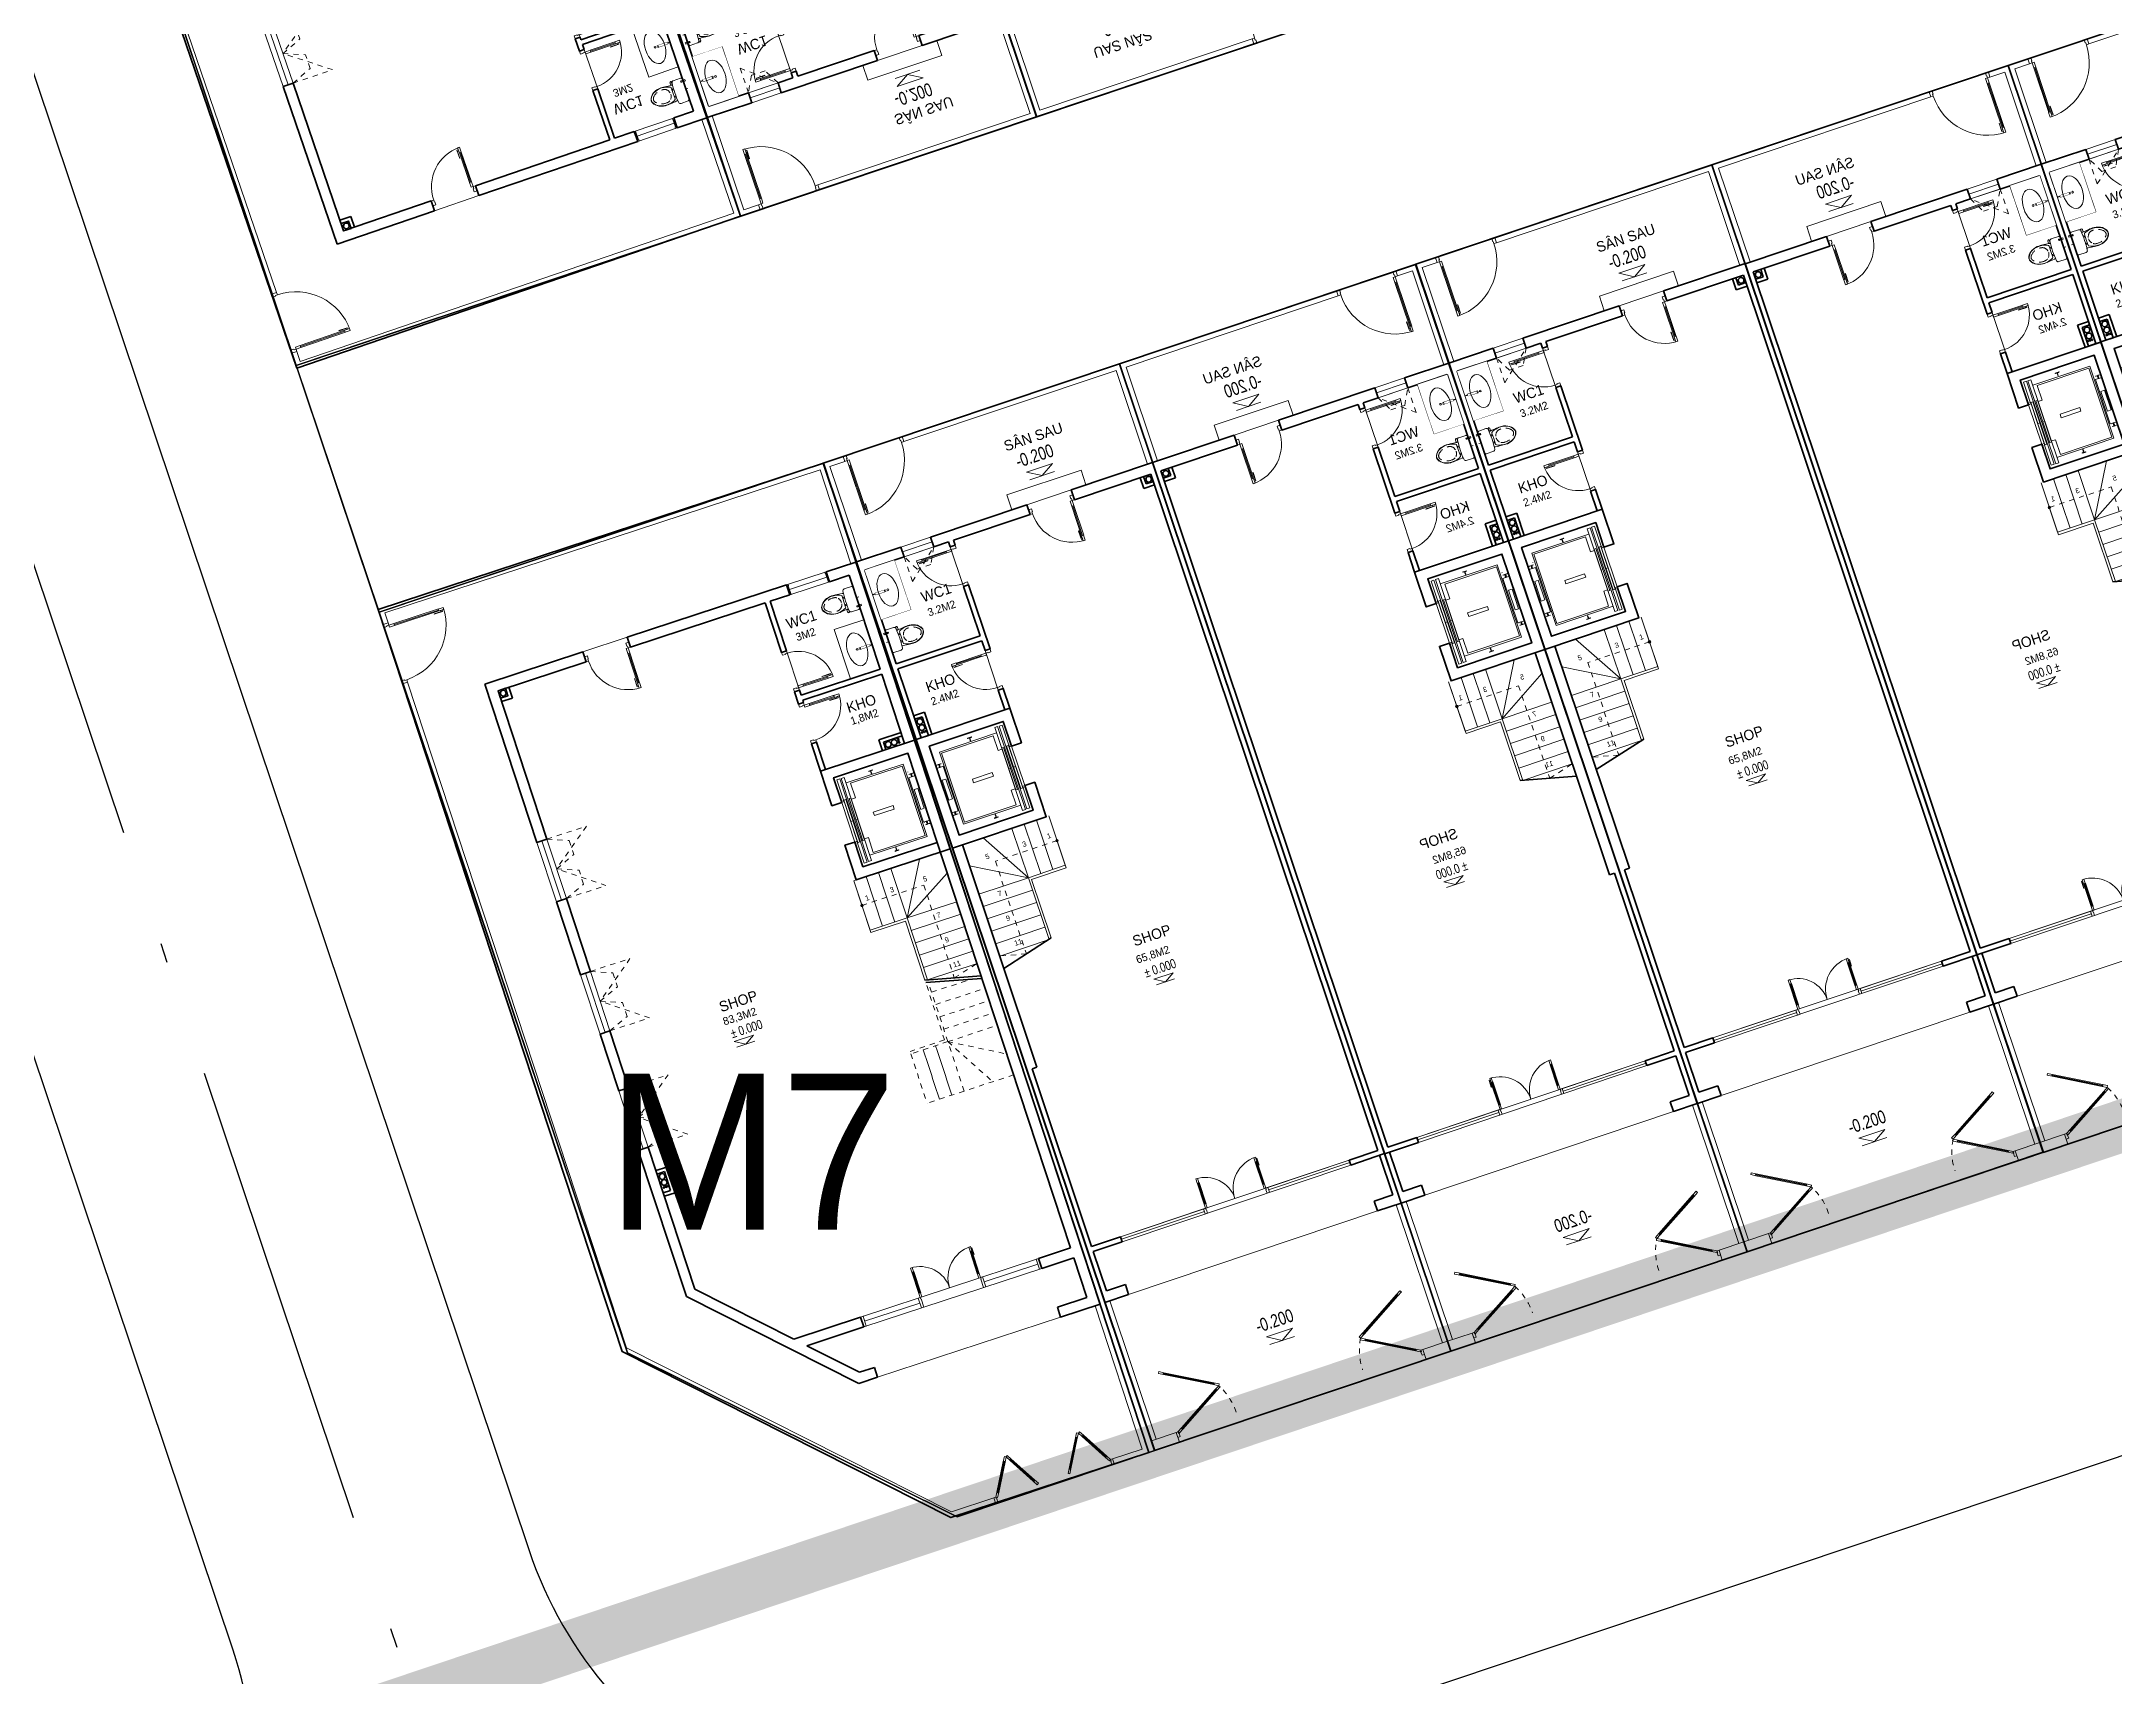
# Model space of a CAD drawing. Header units: metres. Extents: x 551291 to 569219, y 2064429 to 2066248.
# Drawn here: x 552585.28 to 552625.09, y 2065430.88 to 2065462.28 of the extents above; entities that cross this region are included whole.
import ezdxf

# ---------------------------------------------------------------- set-up
doc = ezdxf.new("R2010")
doc.units = ezdxf.units.M
for name, pattern in [('$AUDIT_BAD_LTYPE2', [0]), ('ACAD_ISO10W100', [18.5, 12, -3, 0.5, -3]), ('CENTER', [2, 1.25, -0.25, 0.25, -0.25]), ('HIDDEN', [0.375, 0.25, -0.125]), ('HIDDEN2', [0.1875, 0.125, -0.0625]), ('xref-thap C (mb tang 32-2)$0$HIDDEN', [0.375, 0.25, -0.125])]:
    doc.linetypes.add(name, pattern=pattern)
doc.layers.get('0').update_dxf_attribs({"linetype": 'CONTINUOUS'})
doc.layers.get('DEFPOINTS').update_dxf_attribs({"linetype": 'CONTINUOUS'})
for name, color, linetype in [('-AREA', 2, 'CONTINUOUS'), ('APOLIC', 7, 'CONTINUOUS'), ('ChiaLo', 128, 'CENTER'), ('datOlienke', 42, 'CONTINUOUS'), ('ghi_chu', 7, 'CONTINUOUS'), ('LogDg', 7, 'CONTINUOUS'), ('LoLK', 6, 'CONTINUOUS'), ('RANHGIOI', 2, 'HIDDEN'), ('TEXT25', 2, 'CONTINUOUS'), ('TimDg', 222, 'CONTINUOUS'), ('ViaHeS', 32, 'CONTINUOUS')]:
    doc.layers.add(name, color=color, linetype=linetype)
for name, color, linetype, lineweight in [('-CONCRETE', 1, 'CONTINUOUS', 35), ('-DIM', 9, 'CONTINUOUS', 13), ('-DOOR', 137, 'CONTINUOUS', 9), ('-FURNITURE', 46, 'CONTINUOUS', 9), ('-HATCH', 8, 'CONTINUOUS', 5), ('-KH', 143, 'CONTINUOUS', 13), ('-LINE1', 7, 'CONTINUOUS', 18), ('-LINE2', 252, 'CONTINUOUS', 9), ('-TEXT', 7, 'CONTINUOUS', 15), ('-WALL', 4, 'CONTINUOUS', 35), ('text', 7, 'CONTINUOUS', 25)]:
    doc.layers.add(name, color=color, linetype=linetype, lineweight=lineweight)
doc.styles.add('1', font='arial.ttf')
doc.styles.add('avantH', font='', dxfattribs={"height": 10})
doc.styles.add('SVN_AVO_thuong', font='')
doc.styles.add('T1', font='', dxfattribs={"height": 200})
doc.styles.add('vnavanth', font='', dxfattribs={"width": 0.8})
doc.styles.get('avantH').set_extended_font_data('.VnAvantH')
doc.styles.get('SVN_AVO_thuong').set_extended_font_data('SVN-Avo')
doc.styles.get('T1').set_extended_font_data('VNgeometric Light')
doc.styles.get('vnavanth').set_extended_font_data('.VnAvantH')

# ---------------------------------------------------------------- blocks, each defined once
blk = doc.blocks.new('X-5M-DH-2-CORE$0$A$C75E80C28')
at = {"layer": '-LINE2', "linetype": 'Continuous', "ltscale": 2}
for p, q in [((-731, -149), (731, -149)), ((-731, -1305), (-731, -149)), ((-700, -179), (700, -179)), ((-700, -1225), (-700, -179)), ((-557, -112), (-560, -112)), ((-510, -22), (-510, -51)), ((-507, -22), (-510, -22)), ((-510, -109), (-510, -79)), ((-507, -22), (-507, -51)), ((-507, -109), (-507, -79)), ((-456, -57), (-501, -57)), ((-456, -60), (-501, -60)), ((-456, -70), (-501, -70)), ((-456, -73), (-501, -73)), ((-453, -63), (-453, -67)), ((-450, -63), (-450, -67)), ((450, -63), (450, -67)), ((453, -63), (453, -67)), ((456, -57), (501, -57)), ((456, -60), (501, -60)), ((456, -70), (501, -70)), ((456, -73), (501, -73)), ((457, -112), (460, -112)), ((507, -22), (510, -22)), ((507, -22), (507, -51)), ((507, -109), (507, -79)), ((510, -22), (510, -51)), ((510, -109), (510, -79)), ((700, -1225), (700, -179)), ((731, -1305), (731, -149)), ((840, -1305), (-840, -1305)), ((-840, -1365), (-840, -1305)), ((840, -1365), (-840, -1365)), ((840, -1395), (-840, -1395)), ((-840, -1395), (-840, -1455)), ((-840, -1455), (-435, -1455)), ((-700, -1225), (-400, -1225)), ((-435, -1450), (-435, -1460)), ((-435, -1450), (-400, -1450)), ((-435, -1460), (-425, -1460)), ((-435, -1490), (-435, -1500)), ((-435, -1490), (-425, -1490)), ((-435, -1500), (-400, -1500)), ((-433, -1452), (-433, -1458)), ((-433, -1452), (-402, -1452)), ((-433, -1458), (-425, -1458)), ((-433, -1492), (-433, -1498)), ((-433, -1492), (-425, -1492)), ((-433, -1498), (-402, -1498)), ((430, -1406), (-430, -1406)), ((-430, -1406), (-430, -1446)), ((430, -1446), (-430, -1446)), ((425, -1309), (-425, -1309)), ((-425, -1343), (-425, -1309)), ((425, -1343), (-425, -1343)), ((-425, -1458), (-425, -1460)), ((-425, -1490), (-425, -1492)), ((-402, -1452), (-402, -1498)), ((-400, -1305), (-400, -1225)), ((400, -1450), (-400, -1450)), ((-400, -1450), (-400, -1500)), ((0, -1309), (0, -1343)), ((0, -1406), (0, -1446)), ((700, -1225), (400, -1225)), ((400, -1305), (400, -1225)), ((400, -1450), (400, -1500)), ((435, -1450), (400, -1450)), ((435, -1500), (400, -1500)), ((402, -1452), (402, -1498)), ((433, -1452), (402, -1452)), ((433, -1498), (402, -1498)), ((425, -1343), (425, -1309)), ((433, -1458), (425, -1458)), ((425, -1458), (425, -1460)), ((435, -1460), (425, -1460)), ((425, -1490), (425, -1492)), ((435, -1490), (425, -1490)), ((433, -1492), (425, -1492)), ((430, -1406), (430, -1446)), ((433, -1452), (433, -1458)), ((433, -1492), (433, -1498)), ((435, -1450), (435, -1460)), ((840, -1455), (435, -1455)), ((435, -1490), (435, -1500)), ((840, -1365), (840, -1305)), ((840, -1395), (840, -1455))]:
    blk.add_line(p, q, dxfattribs=at)
for points in [[(-450, 0), (-450, -130), (450, -130), (450, 0)], [(-200, -29), (200, -29), (200, -101), (-200, -101)], [(-36, -584), (36, -584), (36, -984), (-36, -984)]]:
    blk.add_lwpolyline(points, close=True, dxfattribs=at)
for points in [[(-780, -789), (-751, -789, 0.414214), (-750, -788), (-750, -784), (-750, -780, 0.414214), (-751, -779), (-780, -779, -0.256978), (-784, -782), (-798, -782, -0.414214), (-801, -779), (-804, -749, 0.414214), (-807, -746), (-812, -746), (-812, -784), (-812, -821), (-807, -821, 0.414214), (-804, -818), (-801, -789, -0.414214), (-798, -786), (-784, -786, -0.256978), (-780, -789)], [(780, -789), (751, -789, -0.414214), (750, -788), (750, -784), (750, -780, -0.414214), (751, -779), (780, -779, 0.256978), (784, -782), (798, -782, 0.414214), (801, -779), (804, -749, -0.414214), (807, -746), (812, -746), (812, -784), (812, -821), (807, -821, -0.414214), (804, -818), (801, -789, 0.414214), (798, -786), (784, -786, 0.256978), (780, -789)]]:
    blk.add_lwpolyline(points, format="xyb", dxfattribs=at)
for centre, radius, start, end in [((-501, -51), 9.4, 180, 270), ((-501, -79), 9.4, 90, 180), ((-501, -51), 6.2, 180, 270), ((-501, -79), 6.2, 90, 180), ((-456, -63), 6.2, 0, 90), ((-456, -63), 3, 0, 90), ((-456, -67), 6.2, 270, 0), ((-456, -67), 3, 270, 0), ((456, -63), 6.2, 90, 180), ((456, -67), 6.2, 180, 270), ((456, -63), 3, 90, 180), ((456, -67), 3, 180, 270), ((501, -51), 6.2, 270, 0), ((501, -51), 9.4, 270, 0), ((501, -79), 9.4, 0, 90), ((501, -79), 6.2, 0, 90)]:
    blk.add_arc(centre, radius, start, end, dxfattribs=at)
blk = doc.blocks.new('A$C3F71457E')
at = {"layer": '-CONCRETE'}
blk.add_lwpolyline([(0, -100), (0, 400), (-1500, 400), (-1500, -1400), (0, -1400), (0, -900), (200, -900), (200, -1600), (-1700, -1600), (-1700, 600), (200, 600), (200, -100), (0, -100)], dxfattribs=at)
at = {"layer": '-LINE1'}
blk.add_line((0, -900), (0, -100), dxfattribs=at)
at = {"color": 2, "rotation": 90}
blk.add_blockref('X-5M-DH-2-CORE$0$A$C75E80C28', (-1500, -500), dxfattribs=at)
blk = doc.blocks.new('*U1202')
at = {"linetype": '$AUDIT_BAD_LTYPE2'}
for p, q in [((70, 100), (70, 600)), ((90, 600), (90, 100))]:
    blk.add_line(p, q, dxfattribs=at)
for points in [[(50, 600), (90, 600), (90, 700), (50, 700), (50, 600)], [(50, 603), (50, 100)], [(50, 100), (90, 100), (90, 0), (50, 0), (50, 100)]]:
    blk.add_lwpolyline(points)
for points in [[(118, 495), (118, 664), (90, 664), (90, 636), (113, 636), (113, 495)], [(0, 0), (50, 0), (50, -40), (60, -40), (60, -100), (0, -100)], [(800, 0), (750, 0), (750, -40), (740, -40), (740, -100), (800, -100)]]:
    blk.add_lwpolyline(points, close=True)
at = {"linetype": '$AUDIT_BAD_LTYPE2', "ltscale": 0.3}
blk.add_arc((50, 0), 700, 0, 90, dxfattribs=at)
blk = doc.blocks.new('*U1099')
at = {"linetype": '$AUDIT_BAD_LTYPE2'}
for p, q in [((70, 100), (70, 1000)), ((90, 1000), (90, 100))]:
    blk.add_line(p, q, dxfattribs=at)
for points in [[(50, 1000), (90, 1000), (90, 1100), (50, 1100), (50, 1000)], [(50, 1003), (50, 100)], [(50, 100), (90, 100), (90, 0), (50, 0), (50, 100)]]:
    blk.add_lwpolyline(points)
for points in [[(118, 895), (118, 1064), (90, 1064), (90, 1036), (113, 1036), (113, 895)], [(0, 0), (50, 0), (50, -40), (60, -40), (60, -100), (0, -100)], [(1200, 0), (1150, 0), (1150, -40), (1140, -40), (1140, -100), (1200, -100)]]:
    blk.add_lwpolyline(points, close=True)
at = {"linetype": '$AUDIT_BAD_LTYPE2', "ltscale": 0.3}
blk.add_arc((50, 0), 1100, 0, 90, dxfattribs=at)
blk = doc.blocks.new('*U1100')
for points in [[(22, 564), (22, 734), (50, 734), (50, 706), (27, 706), (27, 564)], [(0, 0), (50, 0), (50, -40), (60, -40), (60, -123), (0, -123)], [(1599, 0), (1549, 0), (1549, -40), (1539, -40), (1539, -123), (1599, -123)]]:
    blk.add_lwpolyline(points, close=True)
for points in [[(50, 670), (90, 670), (90, 770), (50, 770), (50, 670)], [(50, 673), (50, 100)], [(1549, 629), (1509, 629), (1509, 729), (1549, 729), (1549, 629)], [(1549, 632), (1549, 100)], [(50, 100), (90, 100), (90, 0), (50, 0), (50, 100)], [(1549, 100), (1509, 100), (1509, 0), (1549, 0), (1549, 100)]]:
    blk.add_lwpolyline(points)
at = {"ltscale": 0.3}
for points in [[(820, 0, 0.414214), (50, 770, 0.414214)], [(820, 0, -0.414214), (1549, 729, -0.414214)]]:
    blk.add_lwpolyline(points, format="xyb", dxfattribs=at)
at = {"layer": 'APOLIC', "linetype": '$AUDIT_BAD_LTYPE2'}
for p, q in [((70, 100), (70, 670)), ((90, 670), (90, 100)), ((1509, 629), (1509, 100)), ((1529, 100), (1529, 629))]:
    blk.add_line(p, q, dxfattribs=at)
blk = doc.blocks.new('*U1101')
at = {"linetype": '$AUDIT_BAD_LTYPE2'}
for p, q in [((70, 100), (70, 700)), ((90, 700), (90, 100))]:
    blk.add_line(p, q, dxfattribs=at)
for points in [[(50, 700), (90, 700), (90, 800), (50, 800), (50, 700)], [(50, 703), (50, 100)], [(50, 100), (90, 100), (90, 0), (50, 0), (50, 100)]]:
    blk.add_lwpolyline(points)
for points in [[(118, 595), (118, 764), (90, 764), (90, 736), (113, 736), (113, 595)], [(0, 0), (50, 0), (50, -40), (60, -40), (60, -100), (0, -100)], [(900, 0), (850, 0), (850, -40), (840, -40), (840, -100), (900, -100)]]:
    blk.add_lwpolyline(points, close=True)
at = {"linetype": '$AUDIT_BAD_LTYPE2', "ltscale": 0.3}
blk.add_arc((50, 0), 800, 0, 90, dxfattribs=at)
blk = doc.blocks.new('A$C18091ED7')
for p, q in [((-83, -267), (-83, -300)), ((-83, -278), (-83, -288)), ((-61, -290), (-83, -290)), ((-63, -265), (-81, -265)), ((-61, -267), (-61, -300)), ((0, -42), (0, 0)), ((61, -267), (61, -300)), ((61, -290), (83, -290)), ((63, -265), (81, -265)), ((83, -267), (83, -300)), ((83, -278), (83, -288)), ((146, -27), (179, -27)), ((146, -27), (146, -30)), ((146, -30), (166, -30)), ((153, -37), (146, -30)), ((152, 0), (152, -27)), ((152, 0), (179, 0)), ((153, -37), (166, -37)), ((153, -40), (153, -37)), ((153, -40), (178, -40)), ((153, -40), (178, -40)), ((153, -40), (153, -42)), ((165, -262), (165, -290)), ((185, -30), (166, -30)), ((178, -37), (166, -37)), ((168, -260), (228, -260)), ((168, -292), (207, -292)), ((185, -30), (178, -37)), ((178, -37), (178, -40)), ((178, -40), (178, -42)), ((179, 0), (179, -27)), ((179, -27), (185, -27)), ((185, -27), (185, -30)), ((231, -274), (231, -262))]:
    blk.add_line(p, q)
for points in [[(230, -219, -0.137407), (225, -235), (222, -241, -0.236081), (198, -255, -0.051961), (-198, -255, -0.236081), (-222, -241), (-225, -235, -0.137407), (-230, -219), (-230, -72, -0.198912), (-226, -63), (-209, -46, -0.198912), (-200, -42), (0, -42), (200, -42, -0.198912), (209, -46), (226, -63, -0.198912), (230, -72)], [(144, -619, -0.212405), (26, -734, -0.027685), (-1, -739, -0.022279), (-26, -734, -0.212405), (-144, -619, -0.142796), (-167, -428, -0.093005), (-128, -309, -0.256439), (-111, -300), (0, -300), (111, -300, -0.256439), (128, -309, -0.093005), (167, -428, -0.142796)]]:
    blk.add_lwpolyline(points, format="xyb", close=True)
at = {"linetype": 'xref-thap C (mb tang 32-2)$0$HIDDEN', "ltscale": 100}
blk.add_lwpolyline([(61, -669, -0.199031), (0, -699, -0.199031), (-61, -669, -0.218924), (-132, -478, -0.153791), (-112, -404, -0.236701), (0, -348, -0.236701), (112, -404, -0.153791), (132, -478, -0.218924)], format="xyb", close=True, dxfattribs=at)
blk.add_circle((166, -78), 13.9)
for centre, radius, start, end in [((-81, -267), 1.98, 90, 180), ((-63, -267), 1.98, 0, 90), ((63, -267), 1.98, 90, 180), ((81, -267), 1.98, 0, 90), ((168, -262), 2.47, 90, 180), ((168, -290), 2.47, 180, 270), ((207, -277), 15.5, 270, 306.4659), ((168, -225), 80.1, 306.4659, 320.3123), ((228, -274), 2.47, 320.3123, 0)]:
    blk.add_arc(centre, radius, start, end)
for points in [[(-156, -259), (-157, -267), (-164, -328), (-169, -385), (-184, -528), (-136, -679), (-50, -735), (-20, -741), (0, -744)], [(156, -259), (157, -267), (164, -328), (169, -385), (184, -528), (136, -679), (50, -735), (20, -741), (0, -744)]]:
    blk.add_open_spline(points, degree=3, knots=[130.613938, 130.613938, 130.613938, 130.613938, 152.852109, 311.129351, 417.703951, 561.383393, 697.692632, 710.812262, 710.812262, 710.812262, 710.812262])
blk = doc.blocks.new('Sink_Cicle')
blk.add_lwpolyline([(17, -50), (-17, -50), (-18, -252), (17, -252)], close=True)
blk.add_circle((0, -300), 17.5)
at = {"layer": 'DEFPOINTS'}
blk.add_line((0, -100), (0, 0), dxfattribs=at)
blk.add_wipeout([(17, -50), (-17, -50), (-18, -252), (17, -252)])
at = {"layer": '-FURNITURE', "linetype": 'Continuous'}
blk.add_ellipse((0, -300), major_axis=(-325, 0), ratio=0.584615, dxfattribs=at)
blk.add_line((-18, -237), (17, -237))
blk = doc.blocks.new('*U1102')
at = {"ltscale": 300}
blk.add_lwpolyline([(0, 0), (1000, 0), (1000, -600), (0, -600)], close=True, dxfattribs=at)
blk.add_wipeout([(0, 0), (1000, 0), (1000, -600), (0, -600)], dxfattribs=at)
blk.add_blockref('Sink_Cicle', (500, 0), dxfattribs=at)
blk = doc.blocks.new('Mau M4SH')
at = {"layer": '-HATCH'}
h = blk.add_hatch(color=252, dxfattribs=at)
h.dxf.hatch_style = 1
edge = h.paths.add_edge_path()
edge.add_arc((-3571, 8500), 24.6, 0, 360)
at = {"layer": '-CONCRETE'}
for centre, radius in [((305, 14520, 0), 55), ((-5341, 11505, 0), 55), ((-5341, 11384, 0), 55), ((-5371, 11294, 0), 13), ((-5330, 11294, 0), 13), ((-5291, 11294, 0), 13)]:
    blk.add_circle(centre, radius, dxfattribs=at)
at = {"layer": '-DIM'}
for p, q in [((-1170, 14800), (-2070, 14800)), ((-4021, 14600), (-5420, 14600))]:
    blk.add_line(p, q, dxfattribs=at)
at = {"layer": '-DOOR'}
for p, q in [((-4021, 14700), (-4621, 14700)), ((-3720, 11600), (-3720, 12400)), ((-4835, 900), (-3153, 900)), ((-3153, 850), (-4835, 850)), ((-1853, 900), (-205, 900)), ((-1853, 850), (-205, 850))]:
    blk.add_line(p, q, dxfattribs=at)
blk.add_lwpolyline([(-4021, 14600), (-4621, 14600), (-4621, 14800), (-4021, 14800)], close=True, dxfattribs=at)
for points in [[(-3720, 14500), (-3721, 13700)], [(-3080, 900), (-4835, 900), (-4835, 800), (-205, 800), (-205, 900), (-1926, 900)]]:
    blk.add_lwpolyline(points, dxfattribs=at)
at = {"layer": '-HATCH'}
blk.add_line((-4835, 900), (-205, 900), dxfattribs=at)
at = {"layer": '-KH'}
for p, q in [((-1860, 15236), (-1363, 15236)), ((-2641, 5268), (-2273, 5268)), ((-2775, -1975), (-2278, -1975))]:
    blk.add_line(p, q, dxfattribs=at)
at = {"layer": '-KH', "linetype": 'HIDDEN2', "ltscale": 5}
blk.add_line((-4820, 6625), (-5320, 6750), dxfattribs=at)
at = {"layer": '-KH'}
for points in [[(-1348, 15395), (-1875, 15395), (-1611, 15236)], [(-2262, 5386), (-2653, 5386), (-2457, 5268)], [(-2263, -1816), (-2790, -1816), (-2526, -1975)]]:
    blk.add_lwpolyline(points, close=True, dxfattribs=at)
at = {"layer": '-KH', "linetype": 'HIDDEN2', "ltscale": 5}
blk.add_lwpolyline([(-3571, 8500), (-4820, 8500), (-4820, 6625)], dxfattribs=at)
at = {"layer": '-KH'}
blk.add_circle((-3571, 8500), 24.6, dxfattribs=at)
for points in [[(-1611, 15236), (-1611, 15395), (-1348, 15395), (-1611, 15236)], [(-2457, 5268), (-2457, 5386), (-2262, 5386), (-2457, 5268)], [(-2526, -1975), (-2526, -1816), (-2263, -1816), (-2526, -1975)]]:
    blk.add_solid(points, dxfattribs=at)
at = {"layer": '-LINE1', "lineweight": 18}
for p, q in [((-5120, 16800), (-5120, 16700)), ((-3920, 16700), (-3920, 16800)), ((-5120, 16700), (-5420, 16700)), ((380, 16700), (-3920, 16700)), ((-4320, 8000), (-5320, 8000)), ((-4320, 7750), (-5320, 7750)), ((-4320, 7500), (-5320, 7500)), ((-4320, 7250), (-5320, 7250)), ((-4320, 7000), (-5320, 7000)), ((-4320, 6750), (-5320, 6750)), ((-5421, -3000), (-5421, -200)), ((380, -3000), (380, -200)), ((-5020, -3100), (-5020, -3000))]:
    blk.add_line(p, q, dxfattribs=at)
at = {"layer": '-LINE1'}
for p, q in [((-5420, 14800), (-5420, 16700)), ((380, 16700), (378, 14800)), ((-4320, 8000), (-4898, 9000)), ((-4320, 9000), (-4320, 8000)), ((-4070, 8000), (-4070, 9000)), ((-4070, 9000), (-4070, 8000)), ((-3821, 8000), (-3821, 9000)), ((-3821, 9000), (-3821, 8000)), ((-3571, 8000), (-3571, 9000)), ((-3571, 9000), (-3571, 7950)), ((-4320, 8000), (-5320, 8578)), ((-4320, 6750), (-4320, 8000)), ((-4320, 8000), (-3571, 8000)), ((-4270, 7950), (-4270, 6763)), ((-4270, 7950), (-3571, 7950)), ((-5040, -200), (0, -200))]:
    blk.add_line(p, q, dxfattribs=at)
blk.add_lwpolyline([(-2370, 14800), (-2370, 15100), (-870, 15100), (-870, 14800)], dxfattribs=at)
at = {"layer": '-LINE1', "lineweight": 18}
for points in [[(-5520, -3200), (-5020, -3200), (-5020, -3000), (-5520, -3000)], [(-20, -3200), (480, -3200), (480, -3000), (-20, -3000)]]:
    blk.add_lwpolyline(points, close=True, dxfattribs=at)
at = {"layer": '-LINE2', "linetype": 'HIDDEN2', "ltscale": 10}
for points in [[(-4621, 14600), (-4621, 14100), (-4021, 14600)], [(-4021, 14600), (-4181, 14300), (-4460, 14300), (-4621, 14600)]]:
    blk.add_lwpolyline(points, dxfattribs=at)
at = {"layer": '-WALL'}
for p, q in [((-5520, 11200), (-5520, 14800)), ((-5520, 14800), (-4621, 14800)), ((-4621, 14800), (-4621, 14600)), ((-4021, 14600), (-4021, 14800)), ((-4021, 14800), (-2070, 14800)), ((-2070, 14800), (-2070, 14600)), ((-1170, 14800), (480, 14800)), ((-1170, 14600), (-1170, 14800)), ((480, 14800), (480, 800)), ((-4621, 14600), (-5420, 14600)), ((-5420, 14600), (-5420, 12700)), ((-3721, 14600), (-4021, 14600)), ((-3721, 14500), (-3721, 14600)), ((-3620, 14500), (-3721, 14500)), ((-3620, 14600), (-3620, 14500)), ((-2070, 14600), (-3620, 14600)), ((379, 14600), (-1170, 14600)), ((159, 14380), (159, 14600)), ((159, 14380), (379, 14380)), ((229, 14450), (229, 14600)), ((229, 14450), (379, 14450)), ((379, 900), (379, 14600)), ((-3721, 12700), (-3721, 13700)), ((-3721, 13700), (-3620, 13700)), ((-3620, 13700), (-3620, 12400)), ((-5420, 12700), (-3721, 12700)), ((-3721, 12600), (-5420, 12600)), ((-5420, 12600), (-5420, 11200)), ((-3721, 12400), (-3721, 12600)), ((-3620, 12400), (-3721, 12400)), ((-5200, 11650), (-5420, 11650)), ((-5270, 11580), (-5420, 11580)), ((-5270, 11580), (-5270, 11200)), ((-5200, 11650), (-5200, 11200)), ((-5420, 11200), (-5520, 11200)), ((-5270, 11200), (-5420, 11200)), ((-5520, 9000), (-5520, 800)), ((-5320, 4500), (-5320, 9000)), ((-5320, 6500), (-4270, 6763)), ((-5420, 900), (-5420, 4500)), ((-5320, 4500), (-5420, 4500)), ((-5520, 800), (-5520, -200)), ((-5421, 800), (-4835, 800)), ((-5421, 0), (-5421, 800)), ((-4835, 900), (-5420, 900)), ((-4835, 800), (-4835, 900)), ((-205, 800), (-205, 900)), ((-205, 800), (-205, 900)), ((-205, 900), (379, 900)), ((480, 800), (-205, 800)), ((480, 800), (380, 800)), ((380, 800), (380, 0)), ((480, -200), (480, 800)), ((-5040, 0), (-5421, 0)), ((-5040, 0), (-5040, -200)), ((0, 0), (380, 0)), ((-5040, -200), (-5520, -200)), ((0, -200), (0, 0)), ((0, -200), (480, -200))]:
    blk.add_line(p, q, dxfattribs=at)
for points in [[(-5520, 16800), (480, 16800), (480, -3200), (-5520, -3200)], [(-3721, 11600), (-3620, 11600), (-3620, 11200), (-3721, 11200)]]:
    blk.add_lwpolyline(points, close=True, dxfattribs=at)
at = {"ltscale": 100}
for p, q in [((-4045, -2360), (-4894, -1870)), ((-4876, -1839), (-4027, -2329)), ((-164, -1839), (-1013, -2329)), ((-996, -2360), (-147, -1870)), ((-4045, -2460), (-4894, -2950)), ((-4876, -2980), (-4027, -2490)), ((-164, -2980), (-1013, -2490)), ((-996, -2460), (-147, -2950))]:
    blk.add_line(p, q, dxfattribs=at)
for points in [[(-4882, -1850), (-4891, -1845), (-4896, -1854), (-4887, -1859), (-4894, -1870), (-4980, -1820), (-4963, -1789), (-4876, -1839)], [(-158, -1850), (-149, -1845), (-144, -1854), (-153, -1859), (-147, -1870), (-60, -1820), (-78, -1789), (-164, -1839)], [(-3958, -2410), (-4045, -2360), (-4039, -2349), (-4030, -2354), (-4025, -2345), (-4034, -2340), (-4027, -2329), (-3941, -2379)], [(-1082, -2410), (-996, -2360), (-1002, -2349), (-1010, -2354), (-1015, -2345), (-1007, -2340), (-1013, -2329), (-1100, -2379)], [(-3958, -2410), (-4045, -2460), (-4039, -2471), (-4030, -2466), (-4025, -2474), (-4034, -2479), (-4027, -2490), (-3941, -2440)], [(-1082, -2410), (-996, -2460), (-1002, -2471), (-1010, -2466), (-1015, -2474), (-1007, -2479), (-1013, -2490), (-1100, -2440)], [(-4970, -3035), (-4980, -3035), (-4980, -3000), (-5020, -3000), (-5020, -3100), (-4970, -3100)], [(-4882, -2969), (-4891, -2974), (-4896, -2966), (-4887, -2961), (-4894, -2950), (-4980, -3000), (-4963, -3030), (-4876, -2980)], [(-158, -2969), (-149, -2974), (-144, -2966), (-153, -2961), (-147, -2950), (-60, -3000), (-78, -3030), (-164, -2980)], [(-70, -3035), (-60, -3035), (-60, -3000), (-20, -3000), (-20, -3100), (-70, -3100)]]:
    blk.add_lwpolyline(points, close=True, dxfattribs=at)
at = {"color": 8, "ltscale": 100}
for points in [[(-4025, -2345), (-4030, -2354), (-4896, -1854), (-4891, -1845)], [(-1015, -2345), (-1010, -2354), (-144, -1854), (-149, -1845)], [(-4025, -2474), (-4030, -2466), (-4896, -2966), (-4891, -2974)], [(-1015, -2474), (-1010, -2466), (-144, -2966), (-149, -2974)]]:
    blk.add_lwpolyline(points, close=True, dxfattribs=at)
at = {"color": 8, "linetype": 'HIDDEN', "ltscale": 10}
for centre, start, end in [((-4980, -3000), 0, 30), ((-60, -3000), 150, 180)]:
    blk.add_arc(centre, 1180, start, end, dxfattribs=at)
blk.add_arc((-4478, -2710), 580, 210, 213.4596)
at = {"layer": 'text'}
for p, q in [((-5520, 10000), (-5521, 10000)), ((-5520, 9900), (-5521, 9900))]:
    blk.add_line(p, q, dxfattribs=at)
at = {"layer": '-DOOR', "xscale": -1}
for name, p, rotation in [('*U1099', (-5120, 16700), 180), ('*U1202', (-3720, 14500), 89.99999998995061), ('*U1202', (-3720, 12400), 89.99999998995061)]:
    blk.add_blockref(name, p, dxfattribs=dict(at, rotation=rotation))
at = {"layer": '-DOOR', "rotation": 180}
blk.add_blockref('*U1101', (-1170, 14600), dxfattribs=at)
at = {"layer": '-DOOR', "xscale": -0.8130081300813009, "yscale": 0.8130081300813009, "zscale": 0.8130081300813009}
blk.add_blockref('*U1100', (-1853, 900), dxfattribs=at)
at = {"layer": '-FURNITURE', "rotation": 90.00000000000001}
blk.add_blockref('A$C18091ED7', (-5463, 13150), dxfattribs=at)
at = {"layer": '-WALL', "xscale": -1, "rotation": 180}
blk.add_blockref('A$C3F71457E', (-3820, 9600), dxfattribs=at)
at = {"layer": '-TEXT', "style": '1', "width": 0.75}
for s, height, p in [('-0.200', 250, (-2001, 15518)), ('%%P 0.000', 180, (-2787, 5461)), ('-0.200', 250, (-2916, -1693))]:
    blk.add_text(s, height=height, dxfattribs=at).set_placement(p)
at = {"layer": '-TEXT', "style": 'T1'}
for s, p in [('5', (-4975, 8588)), ('3', (-4225, 8588)), ('1', (-3726, 8588)), ('7', (-4975, 7838)), ('9', (-4975, 7338)), ('11', (-4975, 6838))]:
    blk.add_text(s, height=100, rotation=360, dxfattribs=at).set_placement(p)
at = {"layer": 'TEXT25'}
for s, height, style, p in [('SÂN SAU', 200, 'SVN_AVO_thuong', (-2123, 15896)), ('WC1', 200, 'SVN_AVO_thuong', (-4554, 13653)), ('3.2M2', 150, 'T1', (-4531, 13362)), ('KHO', 200, 'SVN_AVO_thuong', (-5019, 11985)), ('2.4M2', 150, 'T1', (-5017, 11720)), ('SHOP', 200, 'SVN_AVO_thuong', (-2805, 6098)), ('65,8M2', 150, 'T1', (-2858, 5768))]:
    blk.add_text(s, height=height, rotation=360, dxfattribs=dict(at, style=style)).set_placement(p)
at = {"layer": '-FURNITURE', "extrusion": (0, 0, -1), "xscale": -1, "zscale": -1, "rotation": 270}
blk.add_blockref('*U1102', (5420, 13600), dxfattribs=at)
blk = doc.blocks.new('C2')
at = {"layer": '-LINE1', "lineweight": 18}
blk.add_line((191910, -38809), (191841, -38737), dxfattribs=at)
at = {"ltscale": 100}
for p, q in [((191847, -38612), (191705, -38029)), ((191739, -38021), (191881, -38604)), ((191812, -37952), (192387, -38121)), ((192397, -38087), (191821, -37918))]:
    blk.add_line(p, q, dxfattribs=at)
for points in [[(191716, -37924), (191739, -38021), (191727, -38024), (191725, -38014), (191715, -38016), (191717, -38026), (191705, -38029), (191682, -37932)], [(191716, -37924), (191812, -37952), (191815, -37940), (191805, -37937), (191808, -37927), (191818, -37930), (191821, -37918), (191725, -37890)], [(192394, -38099), (192403, -38102), (192400, -38111), (192391, -38109), (192387, -38121), (192483, -38149), (192493, -38115), (192397, -38087)], [(191859, -38609), (191861, -38619), (191871, -38616), (191869, -38607), (191881, -38604), (191904, -38701), (191870, -38709), (191847, -38612)], [(191902, -38728), (191895, -38735), (191870, -38709), (191841, -38737), (191910, -38809), (191947, -38775)]]:
    blk.add_lwpolyline(points, close=True, dxfattribs=at)
at = {"color": 8, "ltscale": 100}
for points in [[(191715, -38016), (191725, -38014), (191871, -38616), (191861, -38619)], [(191808, -37927), (191805, -37937), (192400, -38111), (192403, -38102)]]:
    blk.add_lwpolyline(points, close=True, dxfattribs=at)
blk = doc.blocks.new('*U1106')
at = {"ltscale": 10}
for p, q in [((0, 1600), (0, 0)), ((200, 1555), (200, 45)), ((400, 1555), (400, 0)), ((400, 0), (0, 0))]:
    blk.add_line(p, q, dxfattribs=at)
for points in [[(400, 1600), (400, 1555), (50, 1555), (50, 1540), (0, 1540), (0, 1600)], [(400, 0), (400, 45), (50, 45), (50, 60), (0, 60), (0, 0)]]:
    blk.add_lwpolyline(points, close=True, dxfattribs=at)
blk = doc.blocks.new('*U1109')
for points in [[(22, 564), (22, 734), (50, 734), (50, 706), (27, 706), (27, 564)], [(0, 0), (50, 0), (50, -40), (60, -40), (60, -246), (0, -246)], [(1599, 0), (1549, 0), (1549, -40), (1539, -40), (1539, -246), (1599, -246)]]:
    blk.add_lwpolyline(points, close=True)
for points in [[(50, 670), (90, 670), (90, 770), (50, 770), (50, 670)], [(50, 673), (50, 100)], [(1549, 629), (1509, 629), (1509, 729), (1549, 729), (1549, 629)], [(1549, 632), (1549, 100)], [(50, 100), (90, 100), (90, 0), (50, 0), (50, 100)], [(1549, 100), (1509, 100), (1509, 0), (1549, 0), (1549, 100)]]:
    blk.add_lwpolyline(points)
at = {"ltscale": 0.3}
for points in [[(820, 0, 0.414214), (50, 770, 0.414214)], [(820, 0, -0.414214), (1549, 729, -0.414214)]]:
    blk.add_lwpolyline(points, format="xyb", dxfattribs=at)
at = {"layer": 'APOLIC', "linetype": '$AUDIT_BAD_LTYPE2'}
for p, q in [((70, 100), (70, 670)), ((90, 670), (90, 100)), ((1509, 629), (1509, 100)), ((1529, 100), (1529, 629))]:
    blk.add_line(p, q, dxfattribs=at)
blk = doc.blocks.new('MAU M7SH')
at = {"layer": '-HATCH'}
h = blk.add_hatch(color=252, dxfattribs=at)
h.dxf.hatch_style = 1
edge = h.paths.add_edge_path()
edge.add_arc((-1153, 8500), 24.6, 0, 360)
at = {"layer": '-CONCRETE'}
for centre, radius in [((-6424, 14525, 0), 55), ((292, 11280, 0), 55), ((412, 11280, 0), 55), ((503, 11329, 0), 13), ((503, 11291, 0), 13), ((503, 11249, 0), 13), ((-6424, 4755, 0), 55), ((-6424, 4634, 0), 55), ((-6455, 4544, 0), 13), ((-6413, 4544, 0), 13), ((-6375, 4544, 0), 13)]:
    blk.add_circle(centre, radius, dxfattribs=at)
at = {"layer": '-DIM'}
for p, q in [((-8104, 16500), (-8204, 16500)), ((-8104, 15300), (-8204, 15300)), ((-6504, 10400), (-6504, 11600)), ((-6504, 7725), (-6504, 8925)), ((-6504, 5375), (-6504, 6575)), ((-2304, -3100), (-2304, -3200)), ((96, -3100), (96, -3200))]:
    blk.add_line(p, q, dxfattribs=at)
at = {"layer": '-DOOR'}
for p, q in [((-6704, 11600), (-6704, 10400)), ((-6604, 11600), (-6604, 10400)), ((-6504, 11600), (-6504, 10400)), ((-6704, 8925), (-6704, 7725)), ((-6604, 8925), (-6604, 7725)), ((-6504, 8925), (-6504, 7725)), ((-6704, 6575), (-6704, 5375)), ((-6604, 6575), (-6604, 5375)), ((-6504, 6575), (-6504, 5375)), ((-3650, 1000), (-50, 1000)), ((-3650, 800), (-50, 800)), ((-3600, 900), (-2483, 900)), ((-1183, 900), (-100, 900))]:
    blk.add_line(p, q, dxfattribs=at)
for points in [[(-3600, 800), (-3650, 800), (-3650, 1000), (-3600, 1000)], [(-100, 800), (-50, 800), (-50, 1000), (-100, 1000)]]:
    blk.add_lwpolyline(points, close=True, dxfattribs=at)
at = {"layer": '-FURNITURE'}
blk.add_lwpolyline([(-4, 13700), (596, 13700), (596, 12700), (-4, 12700)], close=True, dxfattribs=at)
at = {"layer": '-HATCH'}
for p, q in [((-4726, 14800), (-3826, 14800)), ((-1004, 12800), (-1004, 13600))]:
    blk.add_line(p, q, dxfattribs=at)
at = {"layer": '-KH'}
blk.add_line((-4289, 6666), (-3921, 6666), dxfattribs=at)
at = {"layer": '-KH', "linetype": 'HIDDEN2', "ltscale": 5}
blk.add_line((96, 6625), (596, 6750), dxfattribs=at)
blk.add_lwpolyline([(-1153, 8500), (96, 8500), (96, 6625)], dxfattribs=at)
at = {"layer": '-KH'}
blk.add_lwpolyline([(-3910, 6784), (-4300, 6784), (-4105, 6666)], close=True, dxfattribs=at)
blk.add_circle((-1153, 8500), 24.6, dxfattribs=at)
blk.add_solid([(-4105, 6666), (-4105, 6784), (-3910, 6784), (-4105, 6666)], dxfattribs=at)
at = {"layer": '-LINE1'}
for p, q in [((-1153, 8000), (-1153, 9000)), ((-1153, 9000), (-1153, 7950)), ((-1104, 9000), (-1153, 9000)), ((-903, 8000), (-903, 9000)), ((-903, 9000), (-903, 8000)), ((-653, 8000), (-653, 9000)), ((-653, 9000), (-653, 8000)), ((-404, 9000), (-404, 8000)), ((-404, 8000), (174, 9000)), ((-404, 8000), (596, 8577)), ((-404, 8000), (-1153, 8000)), ((-404, 6750), (-404, 8000)), ((-454, 7950), (-1153, 7950)), ((-454, 6762), (-454, 7950))]:
    blk.add_line(p, q, dxfattribs=at)
at = {"layer": '-LINE1', "lineweight": 18}
for p, q in [((-404, 8000), (596, 8000)), ((-404, 7750), (596, 7750)), ((-404, 7500), (596, 7500)), ((-404, 7250), (596, 7250)), ((-404, 7000), (596, 7000)), ((-404, 6750), (596, 6750)), ((596, 6500), (596, 6500))]:
    blk.add_line(p, q, dxfattribs=at)
at = {"layer": '-LINE1', "linetype": 'Continuous', "ltscale": 10}
blk.add_lwpolyline([(796, 16800), (-8204, 16800), (-8204, 1800), (-3204, -3200), (796, -3200)], close=True, dxfattribs=at)
for points in [[(696, 14800), (696, 16700), (-8104, 16700), (-8104, 16500)], [(-8104, 15300), (-8104, 1841), (-3162, -3100), (-2304, -3100)], [(96, -3100), (696, -3100), (696, -200)]]:
    blk.add_lwpolyline(points, dxfattribs=at)
at = {"layer": '-LINE2', "linetype": 'HIDDEN2', "ltscale": 10}
for p, q in [((-6504, 11600), (-5704, 11600)), ((-6504, 11600), (-6104, 11439)), ((-5704, 11600), (-6503, 11000)), ((-6503, 11000), (-6103, 11160)), ((-6104, 11439), (-6103, 11160)), ((-5704, 10400), (-6503, 11000)), ((-6503, 11000), (-6103, 10839)), ((-6104, 10560), (-6103, 10839)), ((-6504, 10400), (-6104, 10560)), ((-6504, 10400), (-5704, 10400)), ((-6504, 8925), (-5704, 8925)), ((-6504, 8925), (-6104, 8765)), ((-5704, 8925), (-6503, 8325)), ((-6104, 8765), (-6103, 8485)), ((-6503, 8325), (-6103, 8485)), ((-5704, 7725), (-6503, 8325)), ((-6503, 8325), (-6103, 8165)), ((-6104, 7885), (-6103, 8165)), ((-6504, 7725), (-6104, 7885)), ((-6504, 7725), (-5704, 7725)), ((-6504, 6575), (-5704, 6575)), ((-6504, 6575), (-6104, 6415)), ((-5704, 6575), (-6503, 5975)), ((-6104, 6415), (-6103, 6135)), ((-6503, 5975), (-6103, 6135)), ((-5704, 5375), (-6503, 5975)), ((-6503, 5975), (-6103, 5815)), ((-6104, 5535), (-6103, 5815)), ((-6504, 5375), (-6104, 5535)), ((-6504, 5375), (-5704, 5375))]:
    blk.add_line(p, q, dxfattribs=at)
at = {"layer": '-LINE2', "linetype": 'HIDDEN'}
for p, q in [((-454, 5550), (-454, 6711)), ((-404, 5500), (-404, 6698)), ((-454, 5550), (-1153, 5550)), ((-404, 5500), (-1153, 5500)), ((-1153, 5500), (-1153, 4500)), ((-903, 5500), (-903, 4500)), ((-903, 4500), (-903, 5500)), ((-653, 5500), (-653, 4500)), ((-653, 4500), (-653, 5500)), ((-404, 4500), (-404, 5500)), ((-404, 5500), (174, 4500)), ((-404, 5500), (596, 4922)), ((596, 4500), (-1153, 4500))]:
    blk.add_line(p, q, dxfattribs=at)
at = {"layer": '-LINE2', "linetype": 'HIDDEN', "lineweight": 18}
for p, q in [((-404, 6500), (390, 6500)), ((-404, 6250), (596, 6250)), ((-404, 6000), (596, 6000)), ((-404, 5750), (596, 5750)), ((-404, 5500), (596, 5500))]:
    blk.add_line(p, q, dxfattribs=at)
at = {"layer": '-LINE2'}
for p, q in [((-3650, 800), (-50, 800)), ((-3700, -200), (0, -200))]:
    blk.add_line(p, q, dxfattribs=at)
at = {"layer": '-WALL'}
for p, q in [((-4726, 14800), (-6704, 14800)), ((-6704, 14800), (-6704, 11600)), ((-4726, 14600), (-4726, 14800)), ((-604, 14800), (-3826, 14800)), ((-3826, 14600), (-3826, 14800)), ((-604, 14600), (-604, 14800)), ((796, 14800), (196, 14800)), ((196, 14600), (196, 14800)), ((796, -200), (796, 14800)), ((-4726, 14600), (-6504, 14600)), ((-6504, 14600), (-6504, 11600)), ((-6354, 14450), (-6504, 14450)), ((-6284, 14380), (-6504, 14380)), ((-6354, 14450), (-6354, 14600)), ((-6284, 14380), (-6284, 14600)), ((-1104, 14600), (-3826, 14600)), ((-1104, 13600), (-1104, 14600)), ((-604, 14600), (-1004, 14600)), ((-1004, 13600), (-1004, 14600)), ((596, 14600), (196, 14600)), ((596, 12700), (596, 14600)), ((-1004, 13600), (-1104, 13600)), ((-1004, 12800), (-1104, 12800)), ((-1104, 12550), (-1104, 12800)), ((-1004, 12700), (-1004, 12800)), ((-1004, 12550), (-1104, 12550)), ((596, 12700), (-1004, 12700)), ((596, 12600), (-1004, 12600)), ((-1004, 12550), (-1004, 12600)), ((596, 11200), (596, 12600)), ((-6704, 11600), (-6504, 11600)), ((-1104, 11200), (-1104, 11750)), ((-1004, 11750), (-1104, 11750)), ((-1004, 11200), (-1004, 11750)), ((146, 11420), (596, 11420)), ((146, 11420), (146, 11200)), ((216, 11350), (596, 11350)), ((216, 11350), (216, 11200)), ((-6704, 10400), (-6704, 8925)), ((-6504, 10400), (-6704, 10400)), ((-6504, 10400), (-6504, 8925)), ((596, 1000), (596, 9300)), ((-6704, 8925), (-6504, 8925)), ((-6704, 7725), (-6704, 6575)), ((-6504, 7725), (-6704, 7725)), ((-6504, 7725), (-6504, 6575)), ((-6704, 6575), (-6504, 6575)), ((-6704, 5375), (-6704, 2421)), ((-6504, 5375), (-6704, 5375)), ((-6504, 5375), (-6504, 2504)), ((-6284, 4900), (-6504, 4900)), ((-6354, 4830), (-6504, 4830)), ((-6354, 4830), (-6354, 4450)), ((-6284, 4900), (-6284, 4380)), ((-6354, 4450), (-6504, 4450)), ((-6284, 4380), (-6504, 4380)), ((-4083, -200), (-6704, 2421)), ((-5000, 1000), (-6504, 2504)), ((-5000, 1000), (-3650, 1000)), ((-4800, 800), (-3650, 800)), ((-4000, 0), (-4800, 800)), ((-3650, 800), (-3650, 1000)), ((-50, 1000), (596, 1000)), ((-50, 800), (-50, 1000)), ((-50, 800), (596, 800)), ((596, 0), (596, 800)), ((-3700, -200), (-3700, 0)), ((0, 0), (596, 0)), ((0, -200), (0, 0)), ((-3700, -200), (-4083, -200)), ((-3700, 0), (-4000, 0)), ((0, -200), (796, -200))]:
    blk.add_line(p, q, dxfattribs=at)
for points in [[(796, 16800), (-8204, 16800), (-8204, 1800), (-3204, -3200), (796, -3200)], [(-6504, 14450), (-6504, 14600), (-6354, 14600), (-6354, 14450)]]:
    blk.add_lwpolyline(points, close=True, dxfattribs=at)
for points in [[(596, 6500), (-454, 6762)], [(596, 6448), (-454, 6711)]]:
    blk.add_lwpolyline(points, dxfattribs=at)
at = {"layer": '-DOOR'}
for name, p, rotation in [('*U1099', (-8104, 16500), 270), ('*U1101', (-3826, 14600), 180), ('*U1202', (-1004, 12550), 270), ('C2', (-114382, 157344), 316.3519321237011)]:
    blk.add_blockref(name, p, dxfattribs=dict(at, rotation=rotation))
at = {"layer": '-DOOR', "xscale": 0.5000000000000001, "yscale": 0.5000000000000001, "zscale": 0.5000000000000001, "rotation": 270}
blk.add_blockref('*U1106', (-604, 14800), dxfattribs=at)
at = {"layer": '-DOOR', "xscale": -1}
for name, p, rotation in [('*U1202', (-1004, 12800), 270), ('C2', (112174, 157344), 43.64806787629892)]:
    blk.add_blockref(name, p, dxfattribs=dict(at, rotation=rotation))
at = {"layer": '-DOOR', "xscale": -0.8130081300813009, "yscale": 0.8130081300813009, "zscale": 0.8130081300813009}
blk.add_blockref('*U1109', (-1183, 1000), dxfattribs=at)
at = {"layer": '-FURNITURE', "rotation": 270}
blk.add_blockref('A$C18091ED7', (638, 14150), dxfattribs=at)
at = {"layer": '-WALL', "rotation": 180}
blk.add_blockref('A$C3F71457E', (-904, 9600), dxfattribs=at)
at = {"layer": '-TEXT', "color": 2, "style": 'vnavanth'}
for s, p in [('wc1', (-841, 13979)), ('kho', (-244, 12089))]:
    blk.add_text(s, height=200, dxfattribs=at).set_placement(p)
at = {"layer": '-TEXT', "style": 'T1'}
for s, p in [('1', (-1052, 8557)), ('3', (-552, 8557)), ('5', (117, 8557)), ('7', (149, 7815)), ('9', (149, 7315)), ('11', (149, 6815))]:
    blk.add_text(s, height=100, rotation=360, dxfattribs=at).set_placement(p)
at = {"layer": '-TEXT', "style": '1', "width": 0.75}
blk.add_text('%%P 0.000', height=180, dxfattribs=at).set_placement((-4314, 6854))
at = {"layer": 'TEXT25'}
for s, height, rotation, style, p in [('3M2', 150, 360, 'T1', (-750, 13708)), ('1,8M2', 150, 360, 'T1', (-256, 11851)), ('SHOP', 200, 0, 'SVN_AVO_thuong', (-4364, 7396)), ('83,3M2', 150, 360, 'T1', (-4384, 7136))]:
    blk.add_text(s, height=height, rotation=rotation, dxfattribs=dict(at, style=style)).set_placement(p)
at = {"layer": '-FURNITURE', "rotation": 270}
blk.add_blockref('Sink_Cicle', (596, 13200), dxfattribs=at)

msp = doc.modelspace()

# ---------------------------------------------------------------- linework, layer by layer
at = {"layer": 'ChiaLo', "ltscale": 5}
for points in [[(552716.16, 2065498.341), (552590.175, 2065456.061)], [(552717.527, 2065493.526), (552591.766, 2065451.321)], [(552598.033, 2065479.794), (552604.396, 2065460.834)], [(552592.345, 2065477.885), (552598.708, 2065458.925)], [(552623.051, 2065461.82), (552629.414, 2065442.86)], [(552617.363, 2065459.911), (552623.726, 2065440.951)], [(552611.675, 2065458.002), (552618.038, 2065439.042)], [(552605.987, 2065456.093), (552612.35, 2065437.133)], [(552600.298, 2065454.185), (552606.662, 2065435.224)]]:
    msp.add_lwpolyline(points, dxfattribs=at)
at = {"layer": 'datOlienke'}
for points in [[(552716.16, 2065498.341), (552712.057, 2065512.792), (552705.952, 2065516.012), (552588.552, 2065476.613), (552585.403, 2065470.282), (552590.175, 2065456.061)], [(552716.358, 2065472.037), (552721.083, 2065480.998), (552717.527, 2065493.526), (552591.766, 2065451.321), (552596.538, 2065437.101), (552602.869, 2065433.951)]]:
    msp.add_lwpolyline(points, close=True, dxfattribs=at)
at = {"layer": 'LogDg'}
msp.add_lwpolyline([(552518.154, 2065642.382, 0.41785), (552509.208, 2065646.763), (552500.182, 2065643.609), (552428.729, 2065605.509, 0.007183), (552424.919, 2065603.406), (552379.037, 2065577.221, 0.398341), (552375.849, 2065566.692, -0.086934), (552391.378, 2065514.78), (552406.15, 2065389.358), (552408.145, 2065376.996, 0.463047), (552423.81, 2065367.531), (552583.922, 2065421.263, 0.414214), (552588.961, 2065431.393), (552518.154, 2065642.382)], format="xyb", dxfattribs=at)
msp.add_lwpolyline([(552604.778, 2065428.263), (552716.764, 2065465.845, 0.400458), (552726.422, 2065484.162), (552717.857, 2065514.335, 0.428104), (552707.616, 2065519.734), (552587.598, 2065479.457, 0.414214), (552582.559, 2065469.327), (552594.649, 2065433.302, 0.414214)], format="xyb", close=True, dxfattribs=at)
at = {"layer": 'LoLK'}
for points in [[(552603.721, 2065481.703), (552598.033, 2065479.794), (552604.396, 2065460.834), (552610.084, 2065462.743)], [(552598.033, 2065479.794), (552592.345, 2065477.885), (552598.708, 2065458.925), (552604.396, 2065460.834)], [(552592.345, 2065477.885), (552588.552, 2065476.613), (552585.403, 2065470.282), (552590.175, 2065456.061), (552598.708, 2065458.925)], [(552628.74, 2065463.729), (552623.051, 2065461.82), (552629.414, 2065442.86), (552635.103, 2065444.768)], [(552623.051, 2065461.82), (552617.363, 2065459.911), (552623.726, 2065440.951), (552629.414, 2065442.86)], [(552617.363, 2065459.911), (552611.675, 2065458.002), (552618.038, 2065439.042), (552623.726, 2065440.951)], [(552611.675, 2065458.002), (552605.987, 2065456.093), (552612.35, 2065437.133), (552618.038, 2065439.042)], [(552605.987, 2065456.093), (552600.298, 2065454.185), (552606.662, 2065435.224), (552612.35, 2065437.133)], [(552600.298, 2065454.185), (552591.766, 2065451.321), (552596.538, 2065437.101), (552602.869, 2065433.951), (552606.662, 2065435.224)]]:
    msp.add_lwpolyline(points, close=True, dxfattribs=at)
at = {"layer": 'RANHGIOI', "color": 1, "ltscale": 9, "const_width": 1}
msp.add_lwpolyline([(553192.795, 2066065.552), (552852.13, 2065917.062), (552851.284, 2065916.699, -0.005137), (552817.38, 2065902.569), (552530.906, 2065823.343, -0.020567), (552489.898, 2065813.798), (552444.68, 2065805.217, -0.021218), (552401.701, 2065798.935), (552284.485, 2065786.856), (552281.659, 2065769.592, 0.128574), (552287.703, 2065705.115), (552292.618, 2065691.616, 0.039408), (552300.98, 2065673.287), (552313.951, 2065649.921), (552360.554, 2065580.983, -0.11987), (552385.419, 2065514.078), (552400.206, 2065388.529), (552403.648, 2065367.199), (552408.852, 2065368.84), (552857.643, 2065519.452, 0.050684), (553038.548, 2065601.341), (553209.442, 2065700.633)], format="xyb", dxfattribs=at)
at = {"layer": 'TimDg', "linetype": 'ACAD_ISO10W100', "ltscale": 0.75}
msp.add_lwpolyline([(552517.777, 2065652.935), (552598.168, 2065413.387)], dxfattribs=at)
at = {"layer": 'ViaHeS'}
msp.add_lwpolyline([(552588.552, 2065476.613), (552705.952, 2065516.012), (552712.057, 2065512.792), (552721.083, 2065480.998), (552716.358, 2065472.037), (552602.869, 2065433.951), (552596.538, 2065437.101), (552585.403, 2065470.282)], close=True, dxfattribs=at)
msp.add_lwpolyline([(552717.527, 2065493.526), (552716.16, 2065498.341), (552590.175, 2065456.061), (552591.766, 2065451.321), (552717.527, 2065493.526)], dxfattribs=at)

# ---------------------------------------------------------------- next in the draw order: block references
at = {"layer": '-LINE1', "xscale": 0.001, "yscale": 0.001, "zscale": 0.001}
for p, rotation in [((552599.503, 2065476.914), 198.5513590252716), ((552633.629, 2065447.649), 18.55135902565035)]:
    msp.add_blockref('Mau M4SH', p, dxfattribs=dict(at, rotation=rotation))

# ---------------------------------------------------------------- next in the draw order: block references
at = {"layer": '-AREA', "xscale": -0.001, "yscale": 0.001, "zscale": 0.001, "rotation": 198.8918329120237}
msp.add_blockref('MAU M7SH', (552592.512, 2065474.562), dxfattribs=at)
at = {"layer": '-LINE1', "xscale": -0.001, "yscale": 0.001, "zscale": 0.001, "rotation": 18.55164044675078}
msp.add_blockref('Mau M4SH', (552623.161, 2065444.136), dxfattribs=at)

# ---------------------------------------------------------------- next in the draw order: block references
at = {"layer": '-LINE1', "yscale": 0.001, "zscale": 0.001}
for p, xscale, rotation in [((552598.594, 2065476.607), -0.001, 198.5516404493212), ((552622.251, 2065443.831), 0.001, 18.55135929813782)]:
    msp.add_blockref('Mau M4SH', p, dxfattribs=dict(at, xscale=xscale, rotation=rotation))

# ---------------------------------------------------------------- next in the draw order: block references
at = {"layer": '-LINE1', "xscale": -0.001, "yscale": 0.001, "zscale": 0.001, "rotation": 18.55164044675078}
msp.add_blockref('Mau M4SH', (552611.784, 2065440.318), dxfattribs=at)

# ---------------------------------------------------------------- next in the draw order: block references
at = {"layer": '-AREA', "xscale": 0.001, "yscale": 0.001, "zscale": 0.001, "rotation": 18.21116652823234}
msp.add_blockref('MAU M7SH', (552604.792, 2065437.977), dxfattribs=at)

# ---------------------------------------------------------------- next in the draw order: texts
at = {"layer": 'ghi_chu', "lineweight": -2, "style": 'avantH'}
msp.add_text('M7', height=3, dxfattribs=at).set_placement((552596.136, 2065439.463))

# ---------------------------------------------------------------- next in the draw order: block references
at = {"layer": '-LINE1', "xscale": 0.001, "yscale": 0.001, "zscale": 0.001, "rotation": 18.55135900282583}
msp.add_blockref('Mau M4SH', (552610.875, 2065440.013), dxfattribs=at)

doc.saveas('drawing.dxf')
